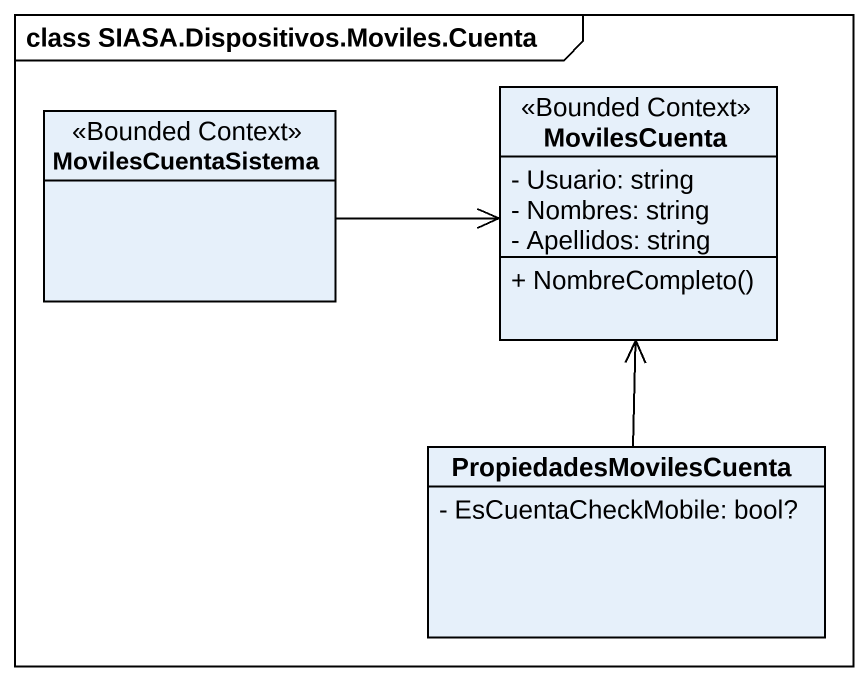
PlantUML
@startuml
mainframe class SIASA.Dispositivos.Moviles.Cuenta
hide circle
hide empty members
skinparam classAttributeIconSize 0
class MovilesCuentaSistema <<Bounded Context>>
class MovilesCuenta <<Bounded Context>> {
  - Usuario: string
  - Nombres: string
  - Apellidos: string
  + NombreCompleto()
}
class PropiedadesMovilesCuenta {
  - EsCuentaCheckMobile: bool?
}
MovilesCuentaSistema -right-> MovilesCuenta
PropiedadesMovilesCuenta -up-> MovilesCuenta
@enduml
